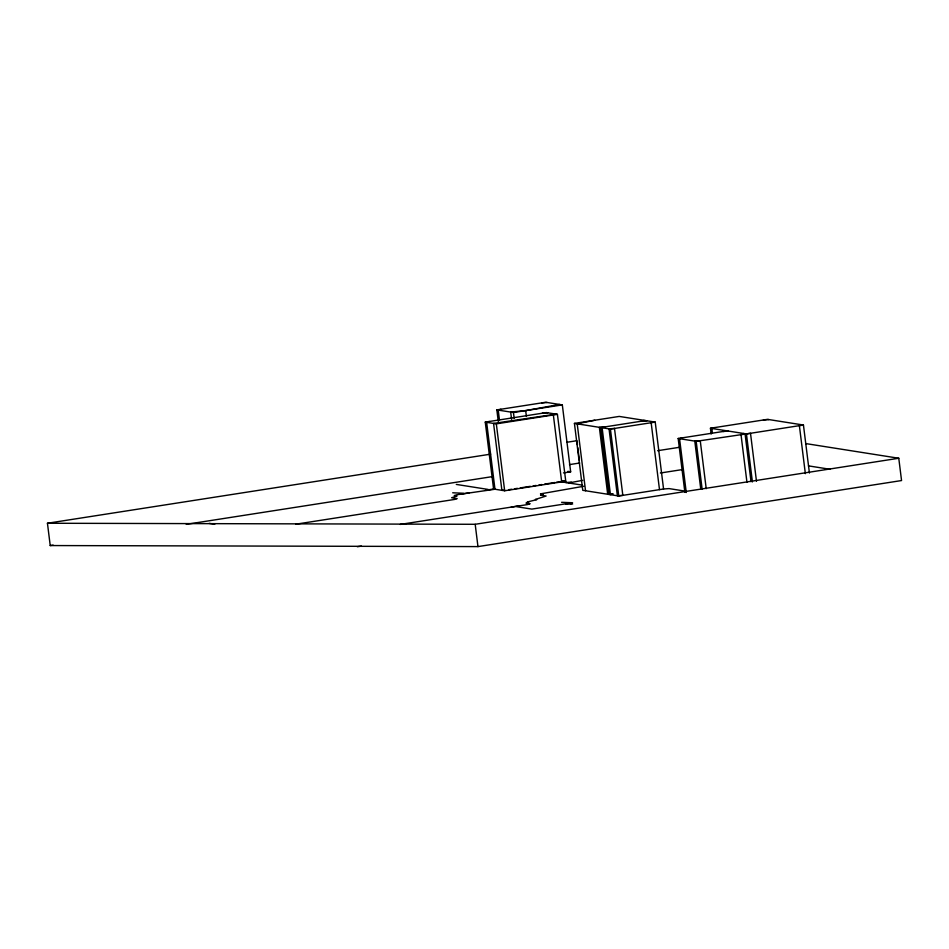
<?xml version="1.0" encoding="UTF-8"?>
<svg xmlns="http://www.w3.org/2000/svg" width="949" height="949" viewBox="0 0 949 949"><rect width="100%" height="100%" fill="white"/><g stroke="black" fill="none" stroke-linecap="round" stroke-linejoin="round"><path stroke-width="1.42" d="M500.906 409.256L498.225 410.11L499.482 420.288M489.328 421.475L486.635 422.329L494.975 489.245L456.932 494.737L454.251 495.592L457.015 496.03L451.641 497.739L457.169 498.605L454.488 499.459L295.637 524.228M511.582 419.339L510.681 412.068L525.663 410.597L559.554 404.452M504.631 490.123L501.891 490.336L493.563 423.42L556.043 414.12M594.798 420.229L577.206 423.835L585.533 490.752M644.157 420.348L641.465 421.202L646.921 420.787M653.849 421.878L651.156 422.732L659.496 489.637M461.012 494.109L469.15 492.828M485.449 490.289L493.587 489.02L504.666 490.775L565.758 481.25L557.419 414.333L546.351 412.59L485.259 422.115L493.587 489.02M682.248 437.857L679.555 438.699L686.269 492.519M714.514 427.608L711.821 428.462L712.367 432.827M564.37 481.024L556.233 482.294M568.605 482.97L582.698 480.336M743.66 433.491L740.979 434.334L746.958 482.341M511.155 507.122L519.305 505.853M802.071 424.82L799.378 425.662L805.357 473.67M516.624 506.707L531.843 509.103L572.579 502.756L561.583 502.306M613.149 493.824L610.456 494.678L602.117 427.774L604.81 426.92L599.353 427.335L607.692 494.239L611.785 493.931M498.284 421.522L496.837 409.885L545.711 402.269L562.318 404.891L570.657 471.795L563.469 472.922M496.837 409.885L513.445 412.507L562.318 404.891M485.259 422.115L496.327 423.859L557.419 414.333M663.565 489.008L618.76 495.995L582.769 490.313L574.43 423.408L619.234 416.421L655.225 422.091L663.565 489.008L669.021 488.593L685.629 491.214M645.534 420.561L600.741 427.548L609.068 494.465L611.963 494.014M574.43 423.408L610.421 429.078L655.225 422.091M805.701 443.574L898.774 458.248L901.55 480.55L477.964 546.6L50.226 545.556L47.45 523.255L490.633 454.156M566.695 442.293L576.933 440.704L577.455 444.879M711.169 434.061L710.445 428.248L767.456 419.351L803.447 425.033L809.426 473.029M684.881 492.306L678.179 438.485L727.053 430.87M678.179 438.485L696.175 441.321L750.505 433.29L756.483 481.285M710.445 428.248L746.436 433.918L803.447 425.033M657.61 450.704L679.377 447.311M50.226 545.556L53.156 545.106M186.253 524.346L493.409 476.457M569.471 464.607L579.709 463.005M508.794 489.696L511.665 489.245M514.536 488.794L517.419 488.344M520.289 487.905L530.349 486.327M533.231 485.888L536.102 485.437M538.973 484.986L541.855 484.536M544.726 484.085L554.785 482.519M660.397 473.005L682.153 469.613M583.73 486.256L540.491 493.871L543.267 494.299L540.574 495.153L546.114 496.03L535.355 499.447L536.743 499.66L527.288 501.997L528.676 502.223L525.983 503.077L530.147 503.729L527.454 504.583L400.193 524.429M47.45 523.255L475.188 524.287L898.774 458.248M357.346 546.731L361.427 546.102M541.642 402.898L547.098 402.483M542.282 413.218L547.739 412.803M763.387 419.992L768.844 419.577M722.984 431.498L728.441 431.083M565.841 482.531L571.298 482.116M565.818 504.251L571.274 503.824M808.477 465.876L830.292 469.316M567.893 471.356L570.657 471.795M562.994 480.811L565.758 481.25M582.449 485.153L561.689 481.878L553.35 414.962M456.291 484.417L488.13 489.435M569.886 503.611L572.65 504.049M463.693 493.255L452.697 492.792M209.231 523.374L214.771 524.251M746.436 433.918L752.415 481.926M745.048 433.705L751.027 481.701M706.222 488.688L700.243 440.692L694.787 441.107L700.765 489.103M696.175 441.321L702.153 489.328M610.421 429.078L618.76 495.995M577.799 447.667L579.365 460.218M525.663 410.597L526.387 416.421M513.445 412.507L514.168 418.319M496.327 423.859L504.666 490.775M475.188 524.287L477.964 546.6M614.501 428.45L609.044 428.865L617.372 495.769L622.829 495.354L614.501 428.45"/></g></svg>
